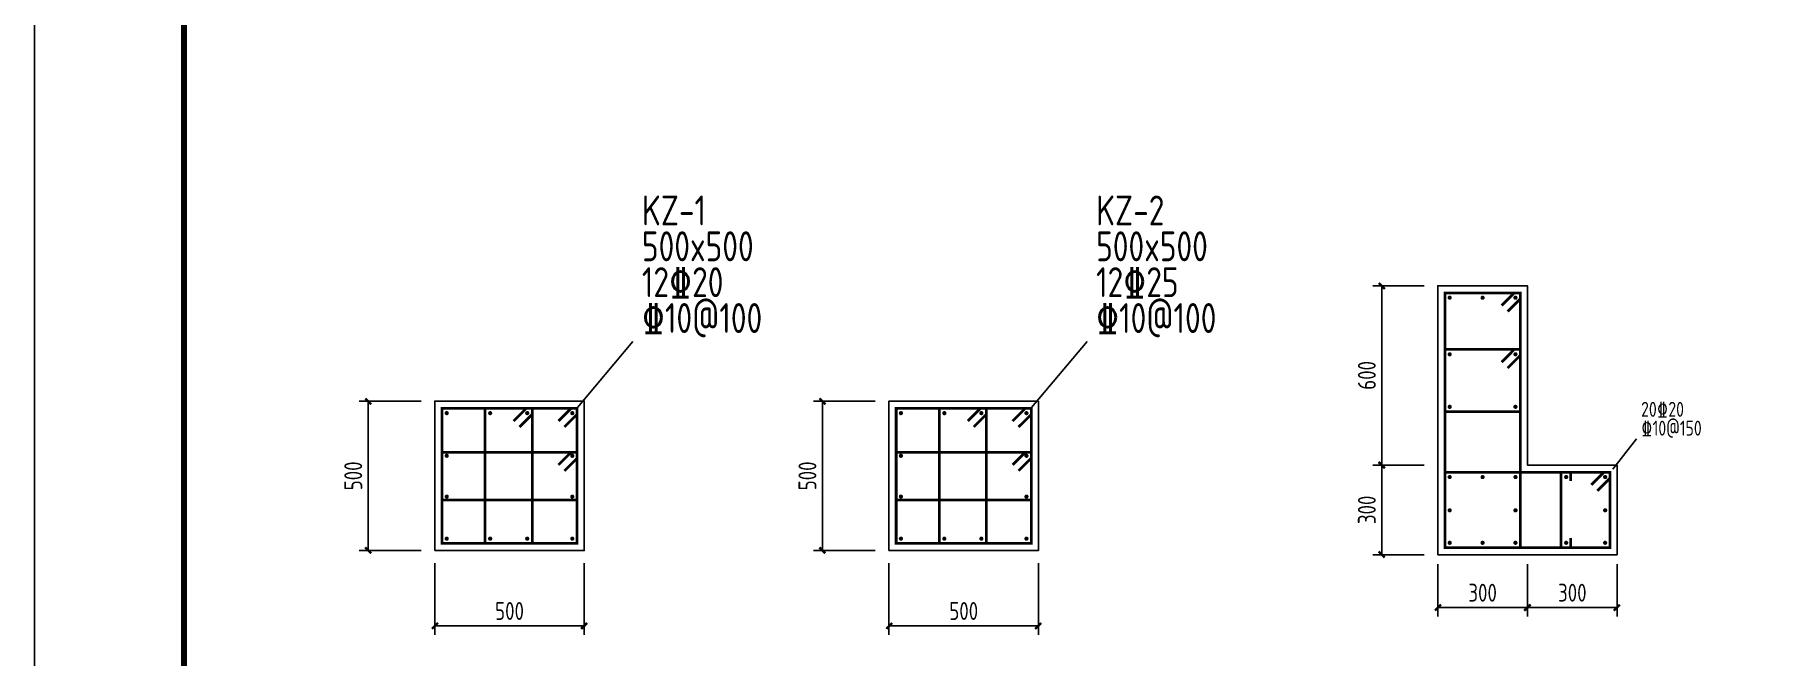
# Model space of a CAD drawing. Header units: millimetres. Extents: x 893615 to 897539, y 39650 to 40458.
# Drawn here: x 895747.4 to 896036.9, y 39843.1 to 39947.1 of the extents above; entities that cross this region are included whole.
import ezdxf

# ---------------------------------------------------------------- set-up
doc = ezdxf.new("R2010")
doc.units = ezdxf.units.MM
doc.header["$LTSCALE"] = 1000
doc.header["$MEASUREMENT"] = 0
for name, color, linetype in [('AXIS', 3, 'Continuous'), ('柱', 2, 'Continuous'), ('柱__箍筋', 1, 'Continuous'), ('柱__纵筋', 1, 'Continuous'), ('柱__钢筋标注', 7, 'Continuous')]:
    doc.layers.add(name, color=color, linetype=linetype)
doc.styles.add('GBHZ', font='gbenor.shx', dxfattribs={"width": 0.9, "bigfont": 'gbcbig.shx'})
doc.styles.get("Standard").update_dxf_attribs({"font": 'gbenor.shx', "bigfont": 'gbcbig.shx'})
doc.dimstyles.new('Y20', dxfattribs={"dimscale": 0, "dimtxt": 3, "dimasz": 0.01, "dimexe": 1.5, "dimexo": 0.03, "dimgap": 1, "dimtad": 1, "dimdec": 0, "dimlfac": 20, "dimzin": 0, "dimdsep": 46, "dimtxsty": 'GBHZ', "dimblk1": 'DX', "dimblk2": 'DX', "dimsah": 1, "dimcen": 0.09, "dimdle": 1, "dimadec": 0, "dimazin": 0, "dimtfac": 1, "dimtdec": 0, "dimtix": 1, "dimtmove": 2, "dimatfit": 3, "dimldrblk": 'DX', "dimfxl": 0, "dimtolj": 1, "dimtzin": 0, "dimarcsym": 0})

# ---------------------------------------------------------------- blocks, each defined once
blk = doc.blocks.new('DX')
at = {"color": 0, "linetype": 'ByBlock', "const_width": 40}
blk.add_lwpolyline([(-54, -51), (46, 49)], dxfattribs=at)
blk = doc.blocks.new('*D74')
at = {"layer": 'AXIS', "color": 0, "lineweight": -2, "transparency": 16777216}
for p, q in [((895997.14, 39858.52), (895997.14, 39849.77)), ((896012.14, 39858.52), (896012.14, 39849.77)), ((895997.15, 39851.27), (896012.13, 39851.27))]:
    blk.add_line(p, q, dxfattribs=at)
at = {"layer": 'Defpoints', "color": 0, "transparency": 16777216}
for p in [(895997.14, 39858.55), (896012.14, 39858.55), (896012.14, 39851.27)]:
    blk.add_point(p, dxfattribs=at)
at = {"layer": 'AXIS', "color": 0, "lineweight": -2, "transparency": 16777216, "xscale": 0.01, "yscale": 0.01, "zscale": 0.01, "rotation": 180}
blk.add_blockref('DX', (895997.14, 39851.27), dxfattribs=at)
at = {"layer": 'AXIS', "color": 0, "lineweight": -2, "transparency": 16777216, "xscale": 0.01, "yscale": 0.01, "zscale": 0.01}
blk.add_blockref('DX', (896012.14, 39851.27), dxfattribs=at)
at = {"layer": 'AXIS', "color": 0, "transparency": 16777216, "insert": (896004.64, 39853.77), "char_height": 3, "attachment_point": 5, "style": 'GBHZ'}
blk.add_mtext('\\A1;300', dxfattribs=at)
blk = doc.blocks.new('*D75')
at = {"layer": 'AXIS', "color": 0, "lineweight": -2, "transparency": 16777216}
for p, q in [((895979.84, 39905.13), (895971.27, 39905.13)), ((895972.77, 39905.12), (895972.77, 39875.14)), ((895979.84, 39875.13), (895971.27, 39875.13))]:
    blk.add_line(p, q, dxfattribs=at)
at = {"layer": 'Defpoints', "color": 0, "transparency": 16777216}
for p in [(895979.87, 39905.13), (895972.77, 39875.13), (895979.87, 39875.13)]:
    blk.add_point(p, dxfattribs=at)
at = {"layer": 'AXIS', "color": 0, "lineweight": -2, "transparency": 16777216, "xscale": 0.01, "yscale": 0.01, "zscale": 0.01}
for p, rotation in [((895972.77, 39905.13), 90), ((895972.77, 39875.13), 270)]:
    blk.add_blockref('DX', p, dxfattribs=dict(at, rotation=rotation))
at = {"layer": 'AXIS', "color": 0, "transparency": 16777216, "insert": (895970.27, 39890.13), "char_height": 3, "attachment_point": 5, "rotation": 90, "style": 'GBHZ'}
blk.add_mtext('\\A1;600', dxfattribs=at)
blk = doc.blocks.new('*D76')
at = {"layer": 'AXIS', "color": 0, "lineweight": -2, "transparency": 16777216}
for p, q in [((895979.84, 39875.13), (895971.27, 39875.13)), ((895972.77, 39860.14), (895972.77, 39875.12)), ((895979.84, 39860.13), (895971.27, 39860.13))]:
    blk.add_line(p, q, dxfattribs=at)
at = {"layer": 'Defpoints', "color": 0, "transparency": 16777216}
for p in [(895972.77, 39875.13), (895979.87, 39875.13), (895979.87, 39860.13)]:
    blk.add_point(p, dxfattribs=at)
at = {"layer": 'AXIS', "color": 0, "lineweight": -2, "transparency": 16777216, "xscale": 0.01, "yscale": 0.01, "zscale": 0.01}
for p, rotation in [((895972.77, 39875.13), 90), ((895972.77, 39860.13), 270)]:
    blk.add_blockref('DX', p, dxfattribs=dict(at, rotation=rotation))
at = {"layer": 'AXIS', "color": 0, "transparency": 16777216, "insert": (895970.27, 39867.63), "char_height": 3, "attachment_point": 5, "rotation": 90, "style": 'GBHZ'}
blk.add_mtext('\\A1;300', dxfattribs=at)
blk = doc.blocks.new('*D77')
at = {"layer": 'AXIS', "color": 0, "lineweight": -2, "transparency": 16777216}
for p, q in [((895982.14, 39858.52), (895982.14, 39849.77)), ((895997.14, 39858.52), (895997.14, 39849.77)), ((895997.13, 39851.27), (895982.15, 39851.27))]:
    blk.add_line(p, q, dxfattribs=at)
at = {"layer": 'Defpoints', "color": 0, "transparency": 16777216}
for p in [(895982.14, 39858.55), (895997.14, 39858.55), (895982.14, 39851.27)]:
    blk.add_point(p, dxfattribs=at)
at = {"layer": 'AXIS', "color": 0, "lineweight": -2, "transparency": 16777216, "xscale": 0.01, "yscale": 0.01, "zscale": 0.01, "rotation": 180}
blk.add_blockref('DX', (895982.14, 39851.27), dxfattribs=at)
at = {"layer": 'AXIS', "color": 0, "lineweight": -2, "transparency": 16777216, "xscale": 0.01, "yscale": 0.01, "zscale": 0.01}
blk.add_blockref('DX', (895997.14, 39851.27), dxfattribs=at)
at = {"layer": 'AXIS', "color": 0, "transparency": 16777216, "insert": (895989.64, 39853.77), "char_height": 3, "attachment_point": 5, "style": 'GBHZ'}
blk.add_mtext('\\A1;300', dxfattribs=at)
blk = doc.blocks.new('*D358')
at = {"layer": 'AXIS', "color": 0, "lineweight": -2, "transparency": 16777216}
for p, q in [((895812.08, 39885.82), (895801.73, 39885.82)), ((895803.23, 39860.83), (895803.23, 39885.81)), ((895812.08, 39860.82), (895801.73, 39860.82))]:
    blk.add_line(p, q, dxfattribs=at)
at = {"layer": 'Defpoints', "color": 0, "transparency": 16777216}
for p in [(895803.23, 39885.82), (895812.11, 39885.82), (895812.11, 39860.82)]:
    blk.add_point(p, dxfattribs=at)
at = {"layer": 'AXIS', "color": 0, "lineweight": -2, "transparency": 16777216, "xscale": 0.01, "yscale": 0.01, "zscale": 0.01}
for p, rotation in [((895803.23, 39885.82), 90), ((895803.23, 39860.82), 270)]:
    blk.add_blockref('DX', p, dxfattribs=dict(at, rotation=rotation))
at = {"layer": 'AXIS', "color": 0, "transparency": 16777216, "insert": (895800.73, 39873.32), "char_height": 3, "attachment_point": 5, "rotation": 90, "style": 'GBHZ'}
blk.add_mtext('\\A1;500', dxfattribs=at)
blk = doc.blocks.new('*D359')
at = {"layer": 'AXIS', "color": 0, "lineweight": -2, "transparency": 16777216}
for p, q in [((895814.37, 39858.7), (895814.37, 39846.71)), ((895839.37, 39858.7), (895839.37, 39846.71)), ((895839.36, 39848.21), (895814.38, 39848.21))]:
    blk.add_line(p, q, dxfattribs=at)
at = {"layer": 'Defpoints', "color": 0, "transparency": 16777216}
for p in [(895814.37, 39858.73), (895839.37, 39858.73), (895814.37, 39848.21)]:
    blk.add_point(p, dxfattribs=at)
at = {"layer": 'AXIS', "color": 0, "lineweight": -2, "transparency": 16777216, "xscale": 0.01, "yscale": 0.01, "zscale": 0.01, "rotation": 180}
blk.add_blockref('DX', (895814.37, 39848.21), dxfattribs=at)
at = {"layer": 'AXIS', "color": 0, "lineweight": -2, "transparency": 16777216, "xscale": 0.01, "yscale": 0.01, "zscale": 0.01}
blk.add_blockref('DX', (895839.37, 39848.21), dxfattribs=at)
at = {"layer": 'AXIS', "color": 0, "transparency": 16777216, "insert": (895826.87, 39850.71), "char_height": 3, "attachment_point": 5, "style": 'GBHZ'}
blk.add_mtext('\\A1;500', dxfattribs=at)
blk = doc.blocks.new('*D425')
at = {"layer": 'AXIS', "color": 0, "lineweight": -2, "transparency": 16777216}
for p, q in [((895888.05, 39885.82), (895877.7, 39885.82)), ((895879.2, 39860.83), (895879.2, 39885.81)), ((895888.05, 39860.82), (895877.7, 39860.82))]:
    blk.add_line(p, q, dxfattribs=at)
at = {"layer": 'Defpoints', "color": 0, "transparency": 16777216}
for p in [(895879.2, 39885.82), (895888.08, 39885.82), (895888.08, 39860.82)]:
    blk.add_point(p, dxfattribs=at)
at = {"layer": 'AXIS', "color": 0, "lineweight": -2, "transparency": 16777216, "xscale": 0.01, "yscale": 0.01, "zscale": 0.01}
for p, rotation in [((895879.2, 39885.82), 90), ((895879.2, 39860.82), 270)]:
    blk.add_blockref('DX', p, dxfattribs=dict(at, rotation=rotation))
at = {"layer": 'AXIS', "color": 0, "transparency": 16777216, "insert": (895876.7, 39873.32), "char_height": 3, "attachment_point": 5, "rotation": 90, "style": 'GBHZ'}
blk.add_mtext('\\A1;500', dxfattribs=at)
blk = doc.blocks.new('*D426')
at = {"layer": 'AXIS', "color": 0, "lineweight": -2, "transparency": 16777216}
for p, q in [((895890.34, 39858.7), (895890.34, 39846.71)), ((895915.34, 39858.7), (895915.34, 39846.71)), ((895915.33, 39848.21), (895890.35, 39848.21))]:
    blk.add_line(p, q, dxfattribs=at)
at = {"layer": 'Defpoints', "color": 0, "transparency": 16777216}
for p in [(895890.34, 39858.73), (895915.34, 39858.73), (895890.34, 39848.21)]:
    blk.add_point(p, dxfattribs=at)
at = {"layer": 'AXIS', "color": 0, "lineweight": -2, "transparency": 16777216, "xscale": 0.01, "yscale": 0.01, "zscale": 0.01, "rotation": 180}
blk.add_blockref('DX', (895890.34, 39848.21), dxfattribs=at)
at = {"layer": 'AXIS', "color": 0, "lineweight": -2, "transparency": 16777216, "xscale": 0.01, "yscale": 0.01, "zscale": 0.01}
blk.add_blockref('DX', (895915.34, 39848.21), dxfattribs=at)
at = {"layer": 'AXIS', "color": 0, "transparency": 16777216, "insert": (895902.84, 39850.71), "char_height": 3, "attachment_point": 5, "style": 'GBHZ'}
blk.add_mtext('\\A1;500', dxfattribs=at)

msp = doc.modelspace()

# ---------------------------------------------------------------- linework, layer by layer
for p, q in [((895747.431, 39650.145), (895747.431, 40244.145)), ((895747.431, 40244.145), (895747.431, 39650.145))]:
    msp.add_line(p, q)
at = {"color": 0, "const_width": 1}
msp.add_lwpolyline([(896578.431, 39660.145), (895772.431, 39660.145), (895772.431, 40234.145), (896578.431, 40234.145)], close=True, dxfattribs=at)
at = {"layer": '柱'}
for points in [[(895982.138, 39860.127), (896012.138, 39860.127), (896012.138, 39875.127), (895997.138, 39875.127), (895997.138, 39905.127), (895982.138, 39905.127), (895982.138, 39860.127)], [(895814.372, 39860.819), (895839.372, 39860.819), (895839.372, 39885.819), (895814.372, 39885.819), (895814.372, 39860.819)], [(895890.342, 39860.819), (895915.342, 39860.819), (895915.342, 39885.819), (895890.342, 39885.819), (895890.342, 39860.819)]]:
    msp.add_lwpolyline(points, dxfattribs=at)
at = {"layer": '柱__箍筋', "const_width": 0.35}
for points in [[(895984.129, 39903.297, -1), (895984.129, 39902.947, -1), (895984.129, 39903.297, -1)], [(895989.807, 39903.12, 1), (895989.457, 39903.12, 1), (895989.807, 39903.12, 1)], [(895995.129, 39903.297, -1), (895995.129, 39902.947, -1), (895995.129, 39903.297, -1)], [(895984.129, 39893.837, -1), (895984.129, 39893.487, -1), (895984.129, 39893.837, -1)], [(895995.129, 39893.837, -1), (895995.129, 39893.487, -1), (895995.129, 39893.837, -1)], [(895984.308, 39884.867, 1), (895983.958, 39884.867, 1), (895984.308, 39884.867, 1)], [(895995.129, 39885.046, -1), (895995.129, 39884.696, -1), (895995.129, 39885.046, -1)], [(895816.542, 39883.812, 1), (895816.192, 39883.812, 1), (895816.542, 39883.812, 1)], [(895816.542, 39883.812, 1), (895816.192, 39883.812, 1), (895816.542, 39883.812, 1)], [(895823.807, 39883.812, 1), (895823.457, 39883.812, 1), (895823.807, 39883.812, 1)], [(895830.004, 39883.812, 1), (895829.654, 39883.812, 1), (895830.004, 39883.812, 1)], [(895837.542, 39883.812, 1), (895837.192, 39883.812, 1), (895837.542, 39883.812, 1)], [(895837.542, 39883.812, 1), (895837.192, 39883.812, 1), (895837.542, 39883.812, 1)], [(895892.511, 39883.812, 1), (895892.161, 39883.812, 1), (895892.511, 39883.812, 1)], [(895892.511, 39883.812, 1), (895892.161, 39883.812, 1), (895892.511, 39883.812, 1)], [(895899.776, 39883.812, 1), (895899.426, 39883.812, 1), (895899.776, 39883.812, 1)], [(895905.973, 39883.812, 1), (895905.623, 39883.812, 1), (895905.973, 39883.812, 1)], [(895913.511, 39883.812, 1), (895913.161, 39883.812, 1), (895913.511, 39883.812, 1)], [(895913.511, 39883.812, 1), (895913.161, 39883.812, 1), (895913.511, 39883.812, 1)], [(895816.542, 39876.675, 1), (895816.192, 39876.675, 1), (895816.542, 39876.675, 1)], [(895837.542, 39876.675, 1), (895837.192, 39876.675, 1), (895837.542, 39876.675, 1)], [(895892.511, 39876.675, 1), (895892.161, 39876.675, 1), (895892.511, 39876.675, 1)], [(895913.511, 39876.675, 1), (895913.161, 39876.675, 1), (895913.511, 39876.675, 1)], [(895984.308, 39873.118, 1), (895983.958, 39873.118, 1), (895984.308, 39873.118, 1)], [(895989.807, 39873.118, 1), (895989.457, 39873.118, 1), (895989.807, 39873.118, 1)], [(895995.133, 39873.293, -1), (895995.133, 39872.943, -1), (895995.133, 39873.293, -1)], [(896003.791, 39873.118, 1), (896003.441, 39873.118, 1), (896003.791, 39873.118, 1)], [(896010.308, 39873.118, 1), (896009.958, 39873.118, 1), (896010.308, 39873.118, 1)], [(895816.542, 39869.85, 1), (895816.192, 39869.85, 1), (895816.542, 39869.85, 1)], [(895837.542, 39869.85, 1), (895837.192, 39869.85, 1), (895837.542, 39869.85, 1)], [(895892.511, 39869.85, 1), (895892.161, 39869.85, 1), (895892.511, 39869.85, 1)], [(895913.511, 39869.85, 1), (895913.161, 39869.85, 1), (895913.511, 39869.85, 1)], [(895984.308, 39867.554, 1), (895983.958, 39867.554, 1), (895984.308, 39867.554, 1)], [(895995.133, 39867.729, -1), (895995.133, 39867.379, -1), (895995.133, 39867.729, -1)], [(896010.135, 39867.729, -1), (896010.135, 39867.379, -1), (896010.135, 39867.729, -1)], [(895816.542, 39862.812, 1), (895816.192, 39862.812, 1), (895816.542, 39862.812, 1)], [(895823.807, 39862.812, 1), (895823.457, 39862.812, 1), (895823.807, 39862.812, 1)], [(895830.004, 39862.812, 1), (895829.654, 39862.812, 1), (895830.004, 39862.812, 1)], [(895837.542, 39862.812, 1), (895837.192, 39862.812, 1), (895837.542, 39862.812, 1)], [(895892.511, 39862.812, 1), (895892.161, 39862.812, 1), (895892.511, 39862.812, 1)], [(895899.776, 39862.812, 1), (895899.426, 39862.812, 1), (895899.776, 39862.812, 1)], [(895905.973, 39862.812, 1), (895905.623, 39862.812, 1), (895905.973, 39862.812, 1)], [(895913.511, 39862.812, 1), (895913.161, 39862.812, 1), (895913.511, 39862.812, 1)], [(895984.308, 39862.118, 1), (895983.958, 39862.118, 1), (895984.308, 39862.118, 1)], [(895989.807, 39862.118, 1), (895989.457, 39862.118, 1), (895989.807, 39862.118, 1)], [(895995.129, 39862.297, -1), (895995.129, 39861.947, -1), (895995.129, 39862.297, -1)], [(896003.791, 39862.118, 1), (896003.441, 39862.118, 1), (896003.791, 39862.118, 1)], [(896010.308, 39862.118, 1), (896009.958, 39862.118, 1), (896010.308, 39862.118, 1)]]:
    msp.add_lwpolyline(points, format="xyb", dxfattribs=at)
at = {"layer": '柱__纵筋', "const_width": 0.45}
for points in [[(895983.336, 39861.327), (895983.336, 39903.927), (895995.936, 39903.927), (895995.936, 39861.327), (895983.336, 39861.327)], [(895992.815, 39901.804), (895994.935, 39903.927)], [(895993.815, 39900.805), (895995.936, 39902.927)], [(895983.336, 39884.076), (895983.336, 39894.467), (895995.936, 39894.467), (895995.936, 39884.076), (895983.336, 39884.076)], [(895992.815, 39892.344), (895994.935, 39894.466)], [(895993.815, 39891.345), (895995.936, 39893.467)], [(895815.572, 39862.019), (895838.172, 39862.019), (895838.172, 39884.619), (895815.572, 39884.619), (895815.572, 39862.019)], [(895822.775, 39862.019), (895822.775, 39884.619)], [(895827.548, 39882.498), (895829.671, 39884.619)], [(895828.548, 39881.498), (895830.67, 39883.618)], [(895830.671, 39862.019), (895830.671, 39884.619)], [(895835.05, 39882.498), (895837.172, 39884.619)], [(895836.05, 39881.498), (895838.172, 39883.618)], [(895891.542, 39862.019), (895914.142, 39862.019), (895914.142, 39884.619), (895891.542, 39884.619), (895891.542, 39862.019)], [(895898.744, 39862.019), (895898.744, 39884.619)], [(895903.518, 39882.498), (895905.64, 39884.619)], [(895904.517, 39881.498), (895906.639, 39883.618)], [(895906.64, 39862.019), (895906.64, 39884.619)], [(895911.019, 39882.498), (895913.142, 39884.619)], [(895912.019, 39881.498), (895914.141, 39883.618)], [(895815.572, 39877.281), (895838.172, 39877.281)], [(895835.05, 39875.161), (895837.172, 39877.281)], [(895836.05, 39874.161), (895838.172, 39876.281)], [(895891.542, 39877.281), (895914.142, 39877.281)], [(895911.019, 39875.161), (895913.142, 39877.281)], [(895912.019, 39874.161), (895914.141, 39876.281)], [(895983.338, 39861.325), (896010.938, 39861.325), (896010.938, 39873.925), (895983.338, 39873.925), (895983.338, 39861.325)], [(896002.767, 39861.325), (896002.767, 39873.925)], [(896004.361, 39873.925), (896004.361, 39872.456)], [(896007.816, 39871.804), (896009.938, 39873.925)], [(896008.815, 39870.804), (896010.937, 39872.925)], [(895815.572, 39869.257), (895838.172, 39869.257)], [(895891.542, 39869.257), (895914.142, 39869.257)], [(896004.361, 39862.914), (896004.361, 39861.445)]]:
    msp.add_lwpolyline(points, dxfattribs=at)
at = {"layer": '柱__钢筋标注'}
for p, q in [((895837.958, 39884.404), (895847.508, 39895.825)), ((895913.927, 39884.404), (895923.478, 39895.825)), ((896011.431, 39874.418), (896015.389, 39879.499))]:
    msp.add_line(p, q, dxfattribs=at)

# ---------------------------------------------------------------- texts
at = {"layer": '柱__钢筋标注', "width": 0.9}
for s, height, p in [('KZ-1', 5, (895849.013, 39915.225)), ('KZ-2', 5, (895924.983, 39915.225)), ('500x500', 5, (895849.013, 39909.225)), ('500x500', 5, (895924.983, 39909.225)), ('12%%13220', 5, (895849.013, 39903.225)), ('12%%13225', 5, (895924.983, 39903.225)), ('%%13210@100', 5, (895849.013, 39897.225)), ('%%13210@100', 5, (895924.983, 39897.225)), ('20%%13220', 2.5, (896016.142, 39883.199)), ('%%13210@150', 2.5, (896016.142, 39880.048))]:
    msp.add_text(s, height=height, dxfattribs=at).set_placement(p)

# ---------------------------------------------------------------- dimensions: what is measured, and where the dimension line sits
at = {"layer": 'AXIS'}
for base, p1, p2, angle, picture, middle in [((895972.773, 39875.127), (895979.867, 39905.127), (895979.867, 39875.127), 270, '*D75', (895970.273, 39890.127)), ((895803.235, 39885.819), (895812.108, 39860.819), (895812.108, 39885.819), 90, '*D358', (895800.735, 39873.319)), ((895879.204, 39885.819), (895888.078, 39860.819), (895888.077, 39885.819), 90, '*D425', (895876.704, 39873.319)), ((895972.773, 39875.127), (895979.867, 39860.127), (895979.867, 39875.127), 90, '*D76', (895970.273, 39867.627)), ((895814.372, 39848.211), (895839.372, 39858.725), (895814.372, 39858.725), 180, '*D359', (895826.872, 39850.711)), ((895890.342, 39848.211), (895915.342, 39858.725), (895890.342, 39858.725), 180, '*D426', (895902.842, 39850.711)), ((895982.138, 39851.267), (895997.138, 39858.548), (895982.138, 39858.548), 180, '*D77', (895989.638, 39853.767))]:
    dim = msp.add_linear_dim(base=base, p1=p1, p2=p2, angle=angle, dimstyle='Y20', override={"dimscale": 1}, dxfattribs=at)
    dim.commit()
    dim.dimension.update_dxf_attribs({"geometry": picture, "text_midpoint": middle})
dim = msp.add_linear_dim(base=(896012.138, 39851.267), p1=(895997.138, 39858.548), p2=(896012.138, 39858.548), dimstyle='Y20', override={"dimscale": 1}, dxfattribs=at)
dim.commit()
dim.dimension.update_dxf_attribs({"geometry": '*D74', "text_midpoint": (896004.638, 39853.767)})

doc.saveas('drawing.dxf')
